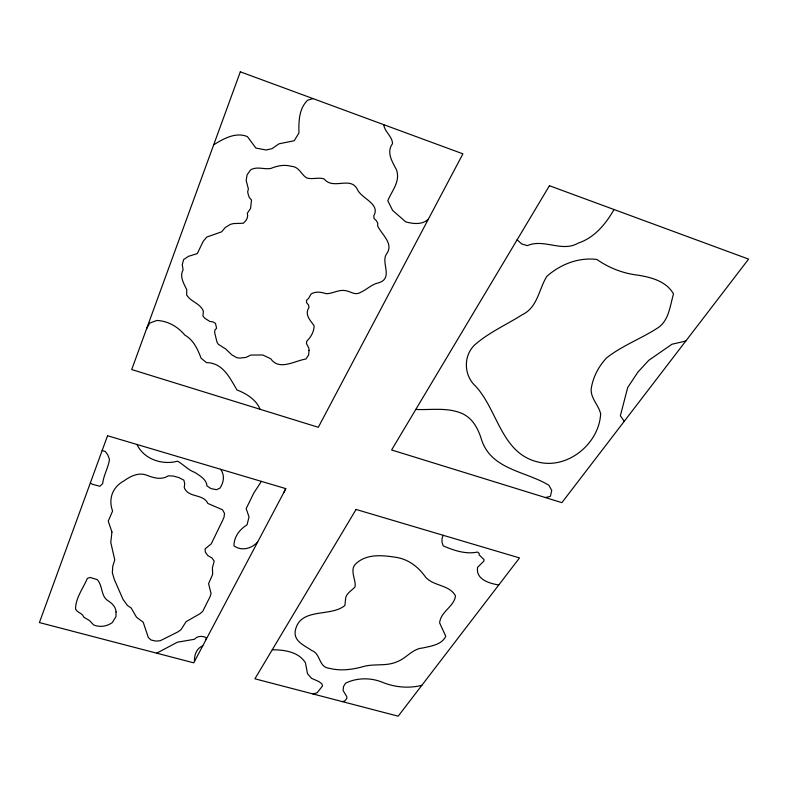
<?xml version="1.0" encoding="UTF-8"?>
<svg xmlns="http://www.w3.org/2000/svg" width="788" height="788" viewBox="0 0 788 788"><rect width="100%" height="100%" fill="white"/><g stroke="black" fill="none" stroke-linecap="round" stroke-linejoin="round"><path stroke-width="1.18" d="M194.488 661.477C194.084 655.202 196.517 648.337 202.762 645.825M206.042 639.62L206.21 637.659C202.388 635.719 197.325 635.758 194.429 639.275L177.369 642.21L156.704 653.173M443.211 535.298L442.058 538.322L441.989 542.105L443.181 545.848C453.671 550.448 466.092 554.575 477.459 552.043L479.074 553.245L479.183 554.91L484.049 559.647L483.862 561.086L477.607 567.33C475.509 579.357 489.318 583.475 498.784 584.952M283.857 492.461L285.63 488.56M146.637 328.606L149.72 323.09L156.901 320.45C168.071 320.992 177.792 326.656 184.875 335.127C193.562 339.992 197.699 349.281 201.078 358.156L206.436 362.628C222.876 362.697 229.85 377.964 236.981 389.961C246.398 393.606 256.169 399.546 260.07 409.277M614.029 209.529C605.775 223.999 594.546 237.7 578.185 243.118C562.061 252.643 544.006 238.331 527.33 245.639L521.686 243.925L517.125 239.808M261.38 481.369L253.884 492.904L246.161 508.615L249.028 516.928L247.038 524.857C239.572 529.428 233.967 536.795 233.967 545.848C241.689 551.442 251.589 548.596 257.646 542.026M428.337 219.231C422.21 225.004 413.178 223.91 405.712 221.861L392.641 210.435L387.824 200.773C391.803 190.647 400.57 181.723 396.531 169.903C392.424 161.875 386.002 152.419 392.552 143.603C392.247 136.206 384.672 131.98 383.707 124.662M213.676 144.834C223.447 138.727 235.779 131.734 247.412 136.61L255.873 148.055L266.088 149.996L271.978 148.686L279.07 143.8L294.229 140.717L298.928 133.005C298.721 121.47 298.76 108.951 307.596 100.224L312.994 98.598M313.063 693.972L317.14 692.78L322.558 685.885L321.799 683.708L318.815 681.551L311.506 678.291L307.507 673.71L305.419 662.757C298.366 651.587 284.379 649.942 272.284 649.716M342.425 701.635L344.799 700.946L346.858 698.404L346.73 696.523L343.066 690.475L343.548 686.496L345.528 683.235C356.521 677.69 370.261 677.532 381.668 681.975C394.148 687.264 408.647 688.712 421.836 685.324M545.385 497.553L550.379 496.361L551.748 490.461L548.921 485.3C526.138 471.273 492.017 469.884 481.842 440.62C478.395 429.184 472.869 417.768 460.96 413.03C446.451 407.278 430.947 410.134 415.798 409.445M685.796 341.037L671.957 344.238L648.8 360.293L637.847 372.182L627.711 387.519L620.353 415.759L624.263 421.294M102.154 450.539L105.228 451.435L107.759 454.824L109.493 459.384C108.242 467.895 103.632 475.046 102.676 483.596L99.849 486.285L92.176 484.196L90.325 482.985M136.994 444.481C143.958 459.365 162.417 465.324 177.566 461.177C183.634 464.536 188.027 470.012 194.823 472.416C199.827 475.745 206.417 479.232 206.978 485.93L211.007 488.609L216.533 489.693L219.99 488.127C223.831 482.315 224.925 475.243 220.65 469.293M309.034 350.414L308.591 355.092L305.921 359.023C294.732 360.727 279.119 371.099 270.776 358.767L262.828 355.004L250.83 355.053L246.063 357.388L240.025 358.077L236.991 357.782L231.869 354.896L225.861 349.123L218.355 344.297L216.976 342.13L214.632 332.467L214.897 330.133L216.582 328.222L215.479 323.385L213.016 321.888L209.864 321.474L204.673 318.145L202.94 315.978L203.363 311.171C200.359 303.341 190.706 301.843 186.638 294.909L186.786 289.856C184.047 283.739 179.27 276.844 183.082 269.87L182.274 264.601L183.643 259.557L188.44 256.356L197.296 253.578L203.176 241.374L206.771 237.05L221.586 231.849L225.279 227.515L230.382 224.373L233.543 223.565L243.295 223.24C246.211 220.817 248.663 217.183 247.294 213.252L250.554 208.475L251.53 200.004L249.333 197.581L248.299 194.734L247.668 191.848L248.387 189.012L246.181 180.57L247.077 174.828L250.574 169.922C256.937 165.992 264.216 169.794 270.974 168.396C277.504 165.776 284.241 164.318 291.245 166.317C299.095 166.465 301.085 174.66 306.808 177.999C312.56 179.654 318.47 177.034 324.173 178.965C333.137 190.322 350.581 175.783 357.348 189.376C361.328 198.625 380.683 203.737 373.798 215.774L374.034 218.512L376.369 220.66L377.738 223.211L377.619 225.9C381.648 234.538 394.108 243.669 386.642 253.805C380.407 262.266 393.675 277.918 378.949 282.754C371.562 284.143 366.765 289.797 360.175 292.565C354.905 295.756 350.227 291.028 345.046 290.575C338.466 289.511 332.733 293.658 326.36 293.707C321.346 292.181 315.929 291.058 311.102 293.963L308.551 298.465L306.483 300.356L306.63 302.759L308.482 304.936L309.034 307.428C304.198 314.481 310.236 320.214 314.146 325.838C313.998 331.837 310.935 337.097 306.749 341.194L306.473 343.578L308.827 348.069L309.034 350.414M600.633 413.789C599.254 443.861 566.897 470.328 536.904 461.719C501.227 452.598 497.622 409.947 475.597 386.189C463.777 375.512 463.157 356.068 474.603 344.996C488.816 332.438 506.389 324.833 522.247 314.698C537.574 307.556 538.785 289.432 546.744 276.46C560.248 264.354 578.638 257.134 596.871 259.469C609.114 267.989 623.042 273.416 637.876 275.16C651.321 277.327 666.293 281.217 673.504 293.914C669.997 305.862 668.923 321.041 657.359 328.172C640.851 338.801 621.959 345.735 606.553 357.929C598.486 366.469 592.753 377.6 591.148 389.272C590.803 398.649 598.673 405.121 600.633 413.789M116.043 612.02L116.003 616.62L112.251 622.619C106.744 626.499 99.899 627.514 93.634 624.933L89.596 620.639L83.902 617.27C82.632 613.143 77.421 612.808 75.579 609.173C75.481 597.915 83.233 588.301 87.37 578.353L90.167 577.446L97.19 579.604C103.031 585.632 100.608 596.546 108.32 600.909C112.182 603.431 115.964 607.115 116.043 612.02M345.508 599.688L344.898 605.47C330.556 617.556 299.253 606.721 295.136 631.523C294.062 641.708 304.907 645.618 311.713 650.494C320.992 653.685 318.342 667.377 329.512 668.332C340.524 671.199 352.384 669.613 363.238 666.589C374.3 663.417 386.337 666.569 396.945 661.782C406.411 658.413 412.173 648.79 422.821 647.963C431.016 646.091 441.802 644.791 445.772 636.271L439.615 622.845C440.709 611.468 454.095 606.701 455.503 595.945C449.554 584.607 433.735 586.361 425.628 577.22C418.684 567.193 408.539 559.253 396.206 557.372C383.106 555.323 367.425 553.491 356.678 563.036C348.67 569.271 356.186 579.111 355.092 586.814C351.655 590.833 345.41 593.64 345.508 599.688M111.935 531.999L110.783 542.449L114.772 559.884L112.743 566.296L112.349 572.896L114.378 579.623L122.987 599.294L127.38 605.43L131.153 607.981L136.541 617.27L143.189 622.195L148.331 637.541L150.981 639.974L155.827 641.097L160.269 640.723L177.98 631.848L180.944 629.72L186.126 621.653L199.955 613.734L202.723 611.321L210.091 596.654L211.066 593.551L208.574 583.672L212.652 574.383L212.425 567.626L214.218 561.105L211.972 557.983L207.717 555.501L205.353 552.161L205.077 548.852L211.253 543.838L222.571 520.533L224.058 517.095L224.501 513.412L222.541 509.777L207.865 503.463C203.294 493.416 188.263 498.203 184.244 487.585L184.697 483.743L183.919 480.188L179.043 477.656L173.488 476.07L168.307 475.824C161.747 480.099 154.162 478.089 147.415 475.489C139.033 471.864 130.769 476.001 123.952 480.897C112.349 487.082 108.202 499.08 112.595 511.018L108.242 521.104L111.935 531.999M107.552 435.744L39.4 622.569L193.759 662.846L285.877 488.639L107.552 435.744M240.32 71.816L131.704 369.552L318.313 427.293L462.911 153.837L240.32 71.816M356.068 509.452L254.908 678.803L398.176 716.184L519.509 557.924L356.068 509.452M549.433 185.722L391.597 449.968L561.883 502.655L748.6 259.114L549.433 185.722"/></g></svg>
